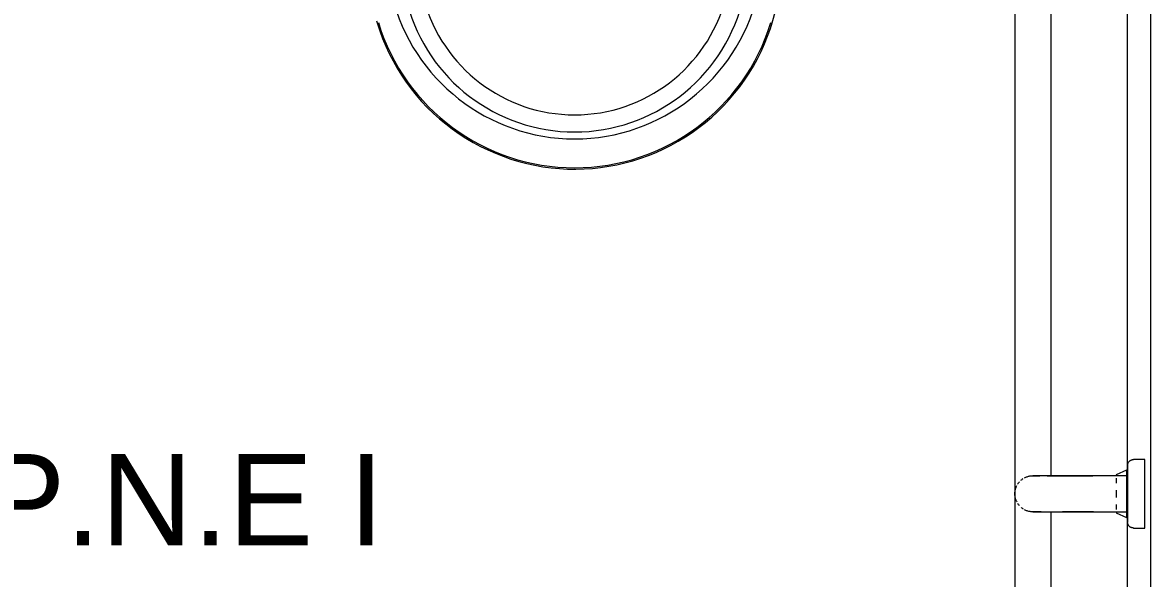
# Model space of a CAD drawing. Header units: millimetres. Extents: x 565.4 to 596.6, y 239.2 to 280.8.
# Drawn here: x 573.846 to 574.835, y 264.636 to 265.124 of the extents above; entities that cross this region are included whole.
import ezdxf

# ---------------------------------------------------------------- set-up
doc = ezdxf.new("R2010")
doc.units = ezdxf.units.MM
doc.header["$LTSCALE"] = 75
doc.linetypes.add('HIDDEN', pattern=[0.375, 0.25, -0.125])
for name, color, linetype, lineweight in [('A Arquitetura LRZ', 252, 'Continuous', 9), ('A Cumbuca LRZ', 254, 'HIDDEN', 9), ('A Esquadrias LRZ', 252, 'Continuous', 9), ('A Mobiliário LRZ', 253, 'Continuous', 9)]:
    doc.layers.add(name, color=color, linetype=linetype, lineweight=lineweight)
doc.styles.add('R80', font='arial.ttf')

msp = doc.modelspace()

# ---------------------------------------------------------------- linework, layer by layer
at = {"layer": 'A Arquitetura LRZ'}
msp.add_line((574.83485, 265.6604), (574.83485, 263.5104), dxfattribs=at)
at = {"layer": 'A Esquadrias LRZ'}
for p, q in [((574.81485, 264.7357), (574.81485, 265.28663)), ((574.81485, 264.73125), (574.81485, 264.73302)), ((574.81485, 264.68779), (574.81485, 264.68956)), ((574.81485, 264.53418), (574.81485, 264.6854))]:
    msp.add_line(p, q, dxfattribs=at)
at = {"layer": 'A Mobiliário LRZ'}
for p, q in [((574.71596, 265.25737), (574.71596, 264.56344)), ((574.74766, 264.72623), (574.74766, 265.25737)), ((574.50308, 265.12319), (574.50906, 265.14426)), ((574.15603, 265.1251), (574.15662, 265.12319)), ((574.15662, 265.12319), (574.15887, 265.1163)), ((574.49908, 265.11155), (574.50153, 265.11837)), ((574.50153, 265.11837), (574.50308, 265.12319)), ((574.15887, 265.1163), (574.1614, 265.10951)), ((574.1614, 265.10951), (574.1642, 265.10283)), ((574.49636, 265.10483), (574.49908, 265.11155)), ((574.1642, 265.10283), (574.16727, 265.09627)), ((574.49013, 265.09175), (574.49338, 265.09823)), ((574.49338, 265.09823), (574.49636, 265.10483)), ((574.16727, 265.09627), (574.17059, 265.08983)), ((574.17059, 265.08983), (574.17418, 265.08353)), ((574.48662, 265.08541), (574.49013, 265.09175)), ((574.17418, 265.08353), (574.178, 265.07738)), ((574.178, 265.07738), (574.18208, 265.07138)), ((574.47887, 265.07317), (574.48287, 265.07922)), ((574.48287, 265.07922), (574.48662, 265.08541)), ((574.18208, 265.07138), (574.18639, 265.06556)), ((574.47016, 265.06159), (574.47463, 265.0673)), ((574.47463, 265.0673), (574.47887, 265.07317)), ((574.18639, 265.06556), (574.19092, 265.05991)), ((574.19092, 265.05991), (574.19568, 265.05445)), ((574.46547, 265.05607), (574.47016, 265.06159)), ((574.19568, 265.05445), (574.20066, 265.04918)), ((574.20066, 265.04918), (574.20584, 265.04412)), ((574.45544, 265.04562), (574.46056, 265.05075)), ((574.46056, 265.05075), (574.46547, 265.05607)), ((574.20584, 265.04412), (574.21122, 265.03926)), ((574.21122, 265.03926), (574.21679, 265.03463)), ((574.4446, 265.036), (574.45011, 265.0407)), ((574.45011, 265.0407), (574.45544, 265.04562)), ((574.21679, 265.03463), (574.22254, 265.03022)), ((574.22254, 265.03022), (574.22846, 265.02605)), ((574.43303, 265.02728), (574.4389, 265.03152)), ((574.4389, 265.03152), (574.4446, 265.036)), ((574.22846, 265.02605), (574.23455, 265.02211)), ((574.23455, 265.02211), (574.24078, 265.01842)), ((574.24078, 265.01842), (574.24716, 265.01499)), ((574.41447, 265.016), (574.4208, 265.01951)), ((574.4208, 265.01951), (574.427, 265.02327)), ((574.427, 265.02327), (574.43303, 265.02728)), ((574.24716, 265.01499), (574.25368, 265.01181)), ((574.25368, 265.01181), (574.26031, 265.0089)), ((574.26031, 265.0089), (574.26705, 265.00625)), ((574.39468, 265.00702), (574.4014, 265.00975)), ((574.4014, 265.00975), (574.40799, 265.01274)), ((574.40799, 265.01274), (574.41447, 265.016)), ((574.26705, 265.00625), (574.2739, 265.00387)), ((574.2739, 265.00387), (574.28083, 265.00178)), ((574.28083, 265.00178), (574.28785, 264.99995)), ((574.28785, 264.99995), (574.29493, 264.99842)), ((574.29493, 264.99842), (574.30206, 264.99716)), ((574.35979, 264.99751), (574.36691, 264.99885)), ((574.36691, 264.99885), (574.37397, 265.00047)), ((574.37397, 265.00047), (574.38096, 265.00238)), ((574.38096, 265.00238), (574.38787, 265.00456)), ((574.38787, 265.00456), (574.39468, 265.00702)), ((574.30206, 264.99716), (574.30924, 264.99619)), ((574.30924, 264.99619), (574.31646, 264.99551)), ((574.31646, 264.99551), (574.32369, 264.99512)), ((574.32369, 264.99512), (574.33094, 264.99502)), ((574.33094, 264.99502), (574.33818, 264.99521)), ((574.33818, 264.99521), (574.34541, 264.99569)), ((574.34541, 264.99569), (574.35262, 264.99646)), ((574.35262, 264.99646), (574.35979, 264.99751)), ((574.81385, 264.73125), (574.80485, 264.72705)), ((574.81485, 264.73125), (574.81385, 264.73125)), ((574.81385, 264.73125), (574.81385, 264.68956)), ((574.81485, 264.7356), (574.81486, 264.7358)), ((574.81485, 264.7354), (574.81485, 264.7356)), ((574.81485, 264.73536), (574.81485, 264.7354)), ((574.81485, 264.7354), (574.81485, 264.7354)), ((574.81485, 264.7354), (574.81485, 264.73538)), ((574.81485, 264.73538), (574.81485, 264.73532)), ((574.81485, 264.73527), (574.81485, 264.73536)), ((574.81485, 264.73532), (574.81485, 264.73522)), ((574.81485, 264.73515), (574.81485, 264.73527)), ((574.81485, 264.73522), (574.81485, 264.73508)), ((574.81485, 264.73499), (574.81485, 264.73515)), ((574.81485, 264.73508), (574.81485, 264.73491)), ((574.81485, 264.73479), (574.81485, 264.73499)), ((574.81485, 264.73491), (574.81485, 264.73469)), ((574.81485, 264.73455), (574.81485, 264.73479)), ((574.81485, 264.73469), (574.81485, 264.73443)), ((574.81485, 264.73428), (574.81485, 264.73455)), ((574.81485, 264.73443), (574.81485, 264.73413)), ((574.81485, 264.73396), (574.81485, 264.73428)), ((574.81485, 264.73413), (574.81485, 264.7338)), ((574.81485, 264.73361), (574.81485, 264.73396)), ((574.81485, 264.7338), (574.81485, 264.73343)), ((574.81485, 264.73321), (574.81485, 264.73361)), ((574.81485, 264.73343), (574.81485, 264.73302)), ((574.81485, 264.73279), (574.81485, 264.73321)), ((574.81485, 264.73302), (574.81485, 264.73258)), ((574.81485, 264.73232), (574.81485, 264.73279)), ((574.81485, 264.73258), (574.81485, 264.7321)), ((574.81485, 264.73183), (574.81485, 264.73232)), ((574.81485, 264.73183), (574.81485, 264.73232)), ((574.81485, 264.7321), (574.81485, 264.73159)), ((574.81485, 264.7321), (574.81485, 264.73159)), ((574.81485, 264.73129), (574.81485, 264.73183)), ((574.81485, 264.73129), (574.81485, 264.73183)), ((574.81485, 264.73159), (574.81485, 264.73104)), ((574.81485, 264.73159), (574.81485, 264.73104)), ((574.81485, 264.73125), (574.81485, 264.73115)), ((574.81485, 264.73104), (574.81485, 264.73046)), ((574.81486, 264.7358), (574.81488, 264.736)), ((574.81488, 264.736), (574.81491, 264.7362)), ((574.81488, 264.736), (574.81491, 264.7362)), ((574.81491, 264.7362), (574.81495, 264.7364)), ((574.81491, 264.7362), (574.81495, 264.7364)), ((574.81495, 264.7364), (574.81499, 264.73659)), ((574.81495, 264.7364), (574.81499, 264.73659)), ((574.81499, 264.73659), (574.81504, 264.73679)), ((574.81499, 264.73659), (574.81504, 264.73679)), ((574.81504, 264.73679), (574.8151, 264.73698)), ((574.81504, 264.73679), (574.8151, 264.73698)), ((574.8151, 264.73698), (574.81517, 264.73717)), ((574.8151, 264.73698), (574.81517, 264.73717)), ((574.81517, 264.73717), (574.81524, 264.73735)), ((574.81517, 264.73717), (574.81524, 264.73735)), ((574.81524, 264.73735), (574.81532, 264.73753)), ((574.81524, 264.73735), (574.81532, 264.73753)), ((574.81532, 264.73753), (574.81541, 264.73771)), ((574.81532, 264.73753), (574.81541, 264.73771)), ((574.81541, 264.73771), (574.81551, 264.73789)), ((574.81541, 264.73771), (574.81551, 264.73789)), ((574.81551, 264.73789), (574.81561, 264.73806)), ((574.81551, 264.73789), (574.81561, 264.73806)), ((574.81561, 264.73806), (574.81572, 264.73823)), ((574.81561, 264.73806), (574.81572, 264.73823)), ((574.81572, 264.73823), (574.81584, 264.73839)), ((574.81572, 264.73823), (574.81584, 264.73839)), ((574.81584, 264.73839), (574.81596, 264.73855)), ((574.81584, 264.73839), (574.81596, 264.73855)), ((574.81596, 264.73855), (574.81609, 264.7387)), ((574.81596, 264.73855), (574.81609, 264.7387)), ((574.81609, 264.7387), (574.81622, 264.73885)), ((574.81609, 264.7387), (574.81622, 264.73885)), ((574.81622, 264.73885), (574.81636, 264.73899)), ((574.81636, 264.73899), (574.81651, 264.73913)), ((574.81651, 264.73913), (574.81666, 264.73926)), ((574.81651, 264.73913), (574.81666, 264.73926)), ((574.81666, 264.73926), (574.81682, 264.73938)), ((574.81666, 264.73926), (574.81682, 264.73938)), ((574.81682, 264.73938), (574.81698, 264.7395)), ((574.81682, 264.73938), (574.81698, 264.7395)), ((574.81698, 264.7395), (574.81715, 264.73961)), ((574.81698, 264.7395), (574.81715, 264.73961)), ((574.81715, 264.73961), (574.81732, 264.73972)), ((574.81715, 264.73961), (574.81732, 264.73972)), ((574.81732, 264.73972), (574.81749, 264.73981)), ((574.81732, 264.73972), (574.81749, 264.73981)), ((574.81749, 264.73981), (574.81767, 264.7399)), ((574.81749, 264.73981), (574.81767, 264.7399)), ((574.81767, 264.7399), (574.81785, 264.73999)), ((574.81767, 264.7399), (574.81785, 264.73999)), ((574.81785, 264.73999), (574.81803, 264.74006)), ((574.81785, 264.73999), (574.81803, 264.74006)), ((574.81803, 264.74006), (574.81822, 264.74013)), ((574.81803, 264.74006), (574.81822, 264.74013)), ((574.81822, 264.74013), (574.81841, 264.74019)), ((574.81822, 264.74013), (574.81841, 264.74019)), ((574.81841, 264.74019), (574.81861, 264.74025)), ((574.81841, 264.74019), (574.81861, 264.74025)), ((574.81861, 264.74025), (574.8188, 264.74029)), ((574.81861, 264.74025), (574.8188, 264.74029)), ((574.8188, 264.74029), (574.819, 264.74033)), ((574.8188, 264.74029), (574.819, 264.74033)), ((574.819, 264.74033), (574.81919, 264.74036)), ((574.819, 264.74033), (574.81919, 264.74036)), ((574.81919, 264.74036), (574.81939, 264.74038)), ((574.81919, 264.74036), (574.81939, 264.74038)), ((574.81939, 264.74038), (574.81959, 264.7404)), ((574.81939, 264.74038), (574.81959, 264.7404)), ((574.81959, 264.7404), (574.81979, 264.7404)), ((574.81979, 264.7404), (574.81985, 264.7404)), ((574.82985, 264.7404), (574.81985, 264.7404)), ((574.82985, 264.6804), (574.82985, 264.7404)), ((574.72123, 264.72221), (574.72171, 264.72262)), ((574.72171, 264.72262), (574.72221, 264.72301)), ((574.72221, 264.72301), (574.72272, 264.72339)), ((574.72272, 264.72339), (574.72325, 264.72374)), ((574.72434, 264.72438), (574.72491, 264.72467)), ((574.72491, 264.72467), (574.72548, 264.72494)), ((574.72548, 264.72494), (574.72607, 264.72518)), ((574.72607, 264.72518), (574.72667, 264.72539)), ((574.72667, 264.72539), (574.72727, 264.72559)), ((574.72727, 264.72559), (574.72788, 264.72576)), ((574.72788, 264.72576), (574.7285, 264.7259)), ((574.7285, 264.7259), (574.72912, 264.72602)), ((574.72912, 264.72602), (574.72975, 264.72612)), ((574.72975, 264.72612), (574.73038, 264.72619)), ((574.73038, 264.72619), (574.73101, 264.72623)), ((574.73101, 264.72623), (574.73164, 264.72625)), ((574.73164, 264.72625), (574.73181, 264.72625)), ((574.73182, 264.72625), (574.73181, 264.72625)), ((574.73181, 264.72625), (574.73186, 264.72625)), ((574.73188, 264.72625), (574.73182, 264.72625)), ((574.73186, 264.72625), (574.73198, 264.72625)), ((574.73203, 264.72625), (574.73188, 264.72625)), ((574.73198, 264.72625), (574.73219, 264.72625)), ((574.73227, 264.72625), (574.73203, 264.72625)), ((574.73219, 264.72625), (574.73249, 264.72625)), ((574.73259, 264.72625), (574.73227, 264.72625)), ((574.73249, 264.72625), (574.73287, 264.72625)), ((574.73299, 264.72625), (574.73259, 264.72625)), ((574.73287, 264.72625), (574.73333, 264.72625)), ((574.73347, 264.72625), (574.73299, 264.72625)), ((574.73333, 264.72625), (574.73388, 264.72625)), ((574.73404, 264.72625), (574.73347, 264.72625)), ((574.73388, 264.72625), (574.73451, 264.72625)), ((574.73469, 264.72625), (574.73404, 264.72625)), ((574.73451, 264.72625), (574.73521, 264.72625)), ((574.73542, 264.72625), (574.73469, 264.72625)), ((574.73521, 264.72625), (574.736, 264.72625)), ((574.73623, 264.72625), (574.73542, 264.72625)), ((574.736, 264.72625), (574.73686, 264.72625)), ((574.73711, 264.72625), (574.73623, 264.72625)), ((574.73686, 264.72625), (574.73781, 264.72625)), ((574.73807, 264.72625), (574.73711, 264.72625)), ((574.73911, 264.72625), (574.73807, 264.72625)), ((574.74022, 264.72625), (574.73911, 264.72625)), ((574.7414, 264.72625), (574.74022, 264.72625)), ((574.74265, 264.72625), (574.7414, 264.72625)), ((574.74397, 264.72625), (574.74265, 264.72625)), ((574.74536, 264.72625), (574.74397, 264.72625)), ((574.74417, 264.72625), (574.74498, 264.72625)), ((574.74498, 264.72625), (574.74641, 264.72625)), ((574.7468, 264.72625), (574.74536, 264.72625)), ((574.74641, 264.72625), (574.7479, 264.72625)), ((574.74831, 264.72625), (574.7468, 264.72625)), ((574.7479, 264.72625), (574.74945, 264.72625)), ((574.74988, 264.72625), (574.74831, 264.72625)), ((574.74945, 264.72625), (574.75106, 264.72625)), ((574.7515, 264.72625), (574.74988, 264.72625)), ((574.75106, 264.72625), (574.75272, 264.72625)), ((574.75318, 264.72625), (574.7515, 264.72625)), ((574.75272, 264.72625), (574.75443, 264.72625)), ((574.7549, 264.72625), (574.75318, 264.72625)), ((574.75443, 264.72625), (574.75619, 264.72625)), ((574.75668, 264.72625), (574.7549, 264.72625)), ((574.75619, 264.72625), (574.758, 264.72625)), ((574.7585, 264.72625), (574.75668, 264.72625)), ((574.758, 264.72625), (574.75985, 264.72625)), ((574.76036, 264.72625), (574.7585, 264.72625)), ((574.75985, 264.72625), (574.76174, 264.72625)), ((574.76226, 264.72625), (574.76036, 264.72625)), ((574.76174, 264.72625), (574.76367, 264.72625)), ((574.76419, 264.72625), (574.76226, 264.72625)), ((574.76367, 264.72625), (574.76563, 264.72625)), ((574.76616, 264.72625), (574.76419, 264.72625)), ((574.76563, 264.72625), (574.76762, 264.72625)), ((574.76816, 264.72625), (574.76616, 264.72625)), ((574.76762, 264.72625), (574.76964, 264.72625)), ((574.77019, 264.72625), (574.76816, 264.72625)), ((574.76964, 264.72625), (574.77169, 264.72625)), ((574.77224, 264.72625), (574.77019, 264.72625)), ((574.77169, 264.72625), (574.77375, 264.72625)), ((574.77431, 264.72625), (574.77224, 264.72625)), ((574.77375, 264.72625), (574.77583, 264.72625)), ((574.7764, 264.72625), (574.77431, 264.72625)), ((574.77583, 264.72625), (574.77793, 264.72625)), ((574.7785, 264.72625), (574.7764, 264.72625)), ((574.77793, 264.72625), (574.78004, 264.72625)), ((574.78061, 264.72625), (574.7785, 264.72625)), ((574.78004, 264.72625), (574.78215, 264.72625)), ((574.78273, 264.72625), (574.78061, 264.72625)), ((574.78215, 264.72625), (574.78427, 264.72625)), ((574.78485, 264.72625), (574.78273, 264.72625)), ((574.81485, 264.72625), (574.78485, 264.72625)), ((574.80485, 264.72705), (574.80485, 264.72673)), ((574.80485, 264.72418), (574.80485, 264.71976)), ((574.81485, 264.73046), (574.81485, 264.72984)), ((574.81485, 264.72984), (574.81485, 264.7292)), ((574.81485, 264.7292), (574.81485, 264.72852)), ((574.81485, 264.72852), (574.81485, 264.72782)), ((574.81485, 264.72782), (574.81485, 264.72709)), ((574.81485, 264.72709), (574.81485, 264.72633)), ((574.81485, 264.72633), (574.81485, 264.72555)), ((574.81485, 264.72555), (574.81485, 264.72474)), ((574.81485, 264.72474), (574.81485, 264.72391)), ((574.81485, 264.72391), (574.81485, 264.72306)), ((574.81485, 264.72306), (574.81485, 264.72219)), ((574.81485, 264.72219), (574.81485, 264.7213)), ((574.81485, 264.7213), (574.81485, 264.72039)), ((574.71598, 264.71104), (574.71601, 264.71167)), ((574.71601, 264.71167), (574.71608, 264.7123)), ((574.71608, 264.7123), (574.71617, 264.71293)), ((574.71617, 264.71293), (574.71628, 264.71355)), ((574.71628, 264.71355), (574.71642, 264.71417)), ((574.71642, 264.71417), (574.71658, 264.71478)), ((574.71658, 264.71478), (574.71677, 264.71539)), ((574.71677, 264.71539), (574.71698, 264.71599)), ((574.71698, 264.71599), (574.71721, 264.71658)), ((574.71721, 264.71658), (574.71747, 264.71715)), ((574.71747, 264.71715), (574.71775, 264.71772)), ((574.71838, 264.71882), (574.71873, 264.71935)), ((574.71873, 264.71935), (574.7191, 264.71987)), ((574.7191, 264.71987), (574.71949, 264.72037)), ((574.71949, 264.72037), (574.7199, 264.72085)), ((574.80485, 264.71353), (574.80485, 264.70728)), ((574.81485, 264.72039), (574.81485, 264.71946)), ((574.81485, 264.71946), (574.81485, 264.71852)), ((574.81485, 264.71852), (574.81485, 264.71757)), ((574.81485, 264.71757), (574.81485, 264.71661)), ((574.81485, 264.71661), (574.81485, 264.71563)), ((574.81485, 264.71563), (574.81485, 264.71465)), ((574.81485, 264.71465), (574.81485, 264.71366)), ((574.81485, 264.71366), (574.81485, 264.71267)), ((574.81485, 264.71267), (574.81485, 264.71167)), ((574.81485, 264.71167), (574.81485, 264.71067)), ((574.71596, 264.7104), (574.71598, 264.71104)), ((574.71598, 264.7096), (574.71596, 264.71023)), ((574.71603, 264.70897), (574.71598, 264.7096)), ((574.7161, 264.70834), (574.71603, 264.70897)), ((574.71619, 264.70771), (574.7161, 264.70834)), ((574.71631, 264.70709), (574.71619, 264.70771)), ((574.71646, 264.70647), (574.71631, 264.70709)), ((574.71663, 264.70586), (574.71646, 264.70647)), ((574.71682, 264.70526), (574.71663, 264.70586)), ((574.71704, 264.70466), (574.71682, 264.70526)), ((574.71728, 264.70407), (574.71704, 264.70466)), ((574.71755, 264.7035), (574.71728, 264.70407)), ((574.71783, 264.70293), (574.71755, 264.7035)), ((574.71883, 264.70131), (574.71848, 264.70184)), ((574.7192, 264.7008), (574.71883, 264.70131)), ((574.81485, 264.71067), (574.81485, 264.70967)), ((574.81485, 264.70967), (574.81485, 264.70868)), ((574.81485, 264.70868), (574.81485, 264.70768)), ((574.81485, 264.70768), (574.81485, 264.70669)), ((574.81485, 264.70669), (574.81485, 264.7057)), ((574.81485, 264.7057), (574.81485, 264.70472)), ((574.81485, 264.70472), (574.81485, 264.70375)), ((574.81485, 264.70375), (574.81485, 264.7028)), ((574.81485, 264.7028), (574.81485, 264.70185)), ((574.81485, 264.70185), (574.81485, 264.70092)), ((574.7196, 264.7003), (574.7192, 264.7008)), ((574.72001, 264.69982), (574.7196, 264.7003)), ((574.72185, 264.69808), (574.72136, 264.69849)), ((574.72235, 264.69769), (574.72185, 264.69808)), ((574.72286, 264.69732), (574.72235, 264.69769)), ((574.72339, 264.69697), (574.72286, 264.69732)), ((574.72506, 264.69606), (574.72449, 264.69634)), ((574.72564, 264.6958), (574.72506, 264.69606)), ((574.72623, 264.69557), (574.72564, 264.6958)), ((574.72683, 264.69536), (574.72623, 264.69557)), ((574.72743, 264.69517), (574.72683, 264.69536)), ((574.72805, 264.69501), (574.72743, 264.69517)), ((574.72866, 264.69487), (574.72805, 264.69501)), ((574.72929, 264.69476), (574.72866, 264.69487)), ((574.72992, 264.69467), (574.72929, 264.69476)), ((574.73055, 264.6946), (574.72992, 264.69467)), ((574.73118, 264.69457), (574.73055, 264.6946)), ((574.73181, 264.69455), (574.73118, 264.69457)), ((574.73181, 264.69455), (574.73186, 264.69455)), ((574.73182, 264.69455), (574.73181, 264.69455)), ((574.73188, 264.69455), (574.73182, 264.69455)), ((574.73186, 264.69455), (574.73198, 264.69455)), ((574.73203, 264.69455), (574.73188, 264.69455)), ((574.73198, 264.69455), (574.73219, 264.69455)), ((574.73227, 264.69455), (574.73203, 264.69455)), ((574.73219, 264.69455), (574.73249, 264.69455)), ((574.73259, 264.69455), (574.73227, 264.69455)), ((574.73249, 264.69455), (574.73287, 264.69455)), ((574.73299, 264.69455), (574.73259, 264.69455)), ((574.73287, 264.69455), (574.73333, 264.69455)), ((574.73347, 264.69455), (574.73299, 264.69455)), ((574.73333, 264.69455), (574.73388, 264.69455)), ((574.73404, 264.69455), (574.73347, 264.69455)), ((574.73388, 264.69455), (574.73451, 264.69455)), ((574.73469, 264.69455), (574.73404, 264.69455)), ((574.73451, 264.69455), (574.73521, 264.69455)), ((574.73542, 264.69455), (574.73469, 264.69455)), ((574.73521, 264.69455), (574.736, 264.69455)), ((574.73623, 264.69455), (574.73542, 264.69455)), ((574.736, 264.69455), (574.73686, 264.69455)), ((574.73711, 264.69455), (574.73623, 264.69455)), ((574.73686, 264.69455), (574.73781, 264.69455)), ((574.73807, 264.69455), (574.73711, 264.69455)), ((574.73781, 264.69455), (574.73882, 264.69455)), ((574.73911, 264.69455), (574.73807, 264.69455)), ((574.73882, 264.69455), (574.73991, 264.69455)), ((574.73991, 264.69455), (574.74108, 264.69455)), ((574.74108, 264.69455), (574.74231, 264.69455)), ((574.74231, 264.69455), (574.74361, 264.69455)), ((574.74361, 264.69455), (574.74498, 264.69455)), ((574.74498, 264.69455), (574.74641, 264.69455)), ((574.74641, 264.69455), (574.7479, 264.69455)), ((574.74766, 264.56344), (574.74766, 264.69439)), ((574.7479, 264.69455), (574.74945, 264.69455)), ((574.74945, 264.69455), (574.75106, 264.69455)), ((574.75106, 264.69455), (574.75272, 264.69455)), ((574.75272, 264.69455), (574.75443, 264.69455)), ((574.75443, 264.69455), (574.75619, 264.69455)), ((574.75619, 264.69455), (574.758, 264.69455)), ((574.7585, 264.69455), (574.75765, 264.69455)), ((574.758, 264.69455), (574.75985, 264.69455)), ((574.76036, 264.69455), (574.7585, 264.69455)), ((574.75985, 264.69455), (574.76174, 264.69455)), ((574.76226, 264.69455), (574.76036, 264.69455)), ((574.76174, 264.69455), (574.76367, 264.69455)), ((574.76419, 264.69455), (574.76226, 264.69455)), ((574.76367, 264.69455), (574.76563, 264.69455)), ((574.76616, 264.69455), (574.76419, 264.69455)), ((574.76563, 264.69455), (574.76762, 264.69455)), ((574.76816, 264.69455), (574.76616, 264.69455)), ((574.76762, 264.69455), (574.76964, 264.69455)), ((574.77019, 264.69455), (574.76816, 264.69455)), ((574.76964, 264.69455), (574.77169, 264.69455)), ((574.77224, 264.69455), (574.77019, 264.69455)), ((574.77169, 264.69455), (574.77375, 264.69455)), ((574.77431, 264.69455), (574.77224, 264.69455)), ((574.77375, 264.69455), (574.77583, 264.69455)), ((574.7764, 264.69455), (574.77431, 264.69455)), ((574.77583, 264.69455), (574.77793, 264.69455)), ((574.7785, 264.69455), (574.7764, 264.69455)), ((574.77793, 264.69455), (574.78004, 264.69455)), ((574.78061, 264.69455), (574.7785, 264.69455)), ((574.78004, 264.69455), (574.78215, 264.69455)), ((574.78273, 264.69455), (574.78061, 264.69455)), ((574.78215, 264.69455), (574.78427, 264.69455)), ((574.78485, 264.69455), (574.78273, 264.69455)), ((574.78427, 264.69455), (574.78485, 264.69455)), ((574.78485, 264.69455), (574.81485, 264.69455)), ((574.80485, 264.70105), (574.80485, 264.69663)), ((574.80485, 264.69384), (574.80485, 264.69375)), ((574.80485, 264.69375), (574.81385, 264.68956)), ((574.81485, 264.70092), (574.81485, 264.7)), ((574.81485, 264.7), (574.81485, 264.6991)), ((574.81485, 264.6991), (574.81485, 264.69822)), ((574.81485, 264.69822), (574.81485, 264.69735)), ((574.81485, 264.69735), (574.81485, 264.69651)), ((574.81485, 264.69651), (574.81485, 264.69569)), ((574.81485, 264.69569), (574.81485, 264.69489)), ((574.81485, 264.69489), (574.81485, 264.69412)), ((574.81485, 264.69412), (574.81485, 264.69338)), ((574.81485, 264.69338), (574.81485, 264.69266)), ((574.81485, 264.69266), (574.81485, 264.69197)), ((574.81485, 264.69197), (574.81485, 264.69131)), ((574.81485, 264.69131), (574.81485, 264.69068)), ((574.81385, 264.68956), (574.81485, 264.68956)), ((574.81485, 264.69068), (574.81485, 264.69008)), ((574.81485, 264.69008), (574.81485, 264.68951)), ((574.81485, 264.68922), (574.81485, 264.68977)), ((574.81485, 264.68922), (574.81485, 264.68977)), ((574.81485, 264.68966), (574.81485, 264.68956)), ((574.81485, 264.68951), (574.81485, 264.68898)), ((574.81485, 264.68951), (574.81485, 264.68898)), ((574.81485, 264.68871), (574.81485, 264.68922)), ((574.81485, 264.68871), (574.81485, 264.68922)), ((574.81485, 264.68898), (574.81485, 264.68848)), ((574.81485, 264.68898), (574.81485, 264.68848)), ((574.81485, 264.68823), (574.81485, 264.68871)), ((574.81485, 264.68848), (574.81485, 264.68802)), ((574.81485, 264.68778), (574.81485, 264.68823)), ((574.81485, 264.68802), (574.81485, 264.68759)), ((574.81485, 264.68738), (574.81485, 264.68778)), ((574.81485, 264.68759), (574.81485, 264.6872)), ((574.81485, 264.68701), (574.81485, 264.68738)), ((574.81485, 264.6872), (574.81485, 264.68685)), ((574.81485, 264.68667), (574.81485, 264.68701)), ((574.81485, 264.68685), (574.81485, 264.68653)), ((574.81485, 264.68638), (574.81485, 264.68667)), ((574.81485, 264.68653), (574.81485, 264.68625)), ((574.81485, 264.68612), (574.81485, 264.68638)), ((574.81485, 264.68625), (574.81485, 264.68601)), ((574.81485, 264.6859), (574.81485, 264.68612)), ((574.81485, 264.68601), (574.81485, 264.68581)), ((574.81485, 264.68572), (574.81485, 264.6859)), ((574.81485, 264.68581), (574.81485, 264.68565)), ((574.81485, 264.68558), (574.81485, 264.68572)), ((574.81485, 264.68565), (574.81485, 264.68553)), ((574.81485, 264.68548), (574.81485, 264.68558)), ((574.81485, 264.68553), (574.81485, 264.68545)), ((574.81485, 264.68542), (574.81485, 264.68548)), ((574.81485, 264.68545), (574.81485, 264.68541)), ((574.81485, 264.6854), (574.81485, 264.68542)), ((574.81485, 264.68541), (574.81485, 264.6854)), ((574.81485, 264.68535), (574.81485, 264.6854)), ((574.81485, 264.68515), (574.81485, 264.68535)), ((574.81487, 264.68495), (574.81485, 264.68515)), ((574.81489, 264.68475), (574.81487, 264.68495)), ((574.81489, 264.68475), (574.81487, 264.68495)), ((574.81492, 264.68455), (574.81489, 264.68475)), ((574.81492, 264.68455), (574.81489, 264.68475)), ((574.81496, 264.68436), (574.81492, 264.68455)), ((574.81496, 264.68436), (574.81492, 264.68455)), ((574.815, 264.68416), (574.81496, 264.68436)), ((574.815, 264.68416), (574.81496, 264.68436)), ((574.81506, 264.68397), (574.815, 264.68416)), ((574.81506, 264.68397), (574.815, 264.68416)), ((574.81512, 264.68378), (574.81506, 264.68397)), ((574.81512, 264.68378), (574.81506, 264.68397)), ((574.81519, 264.68359), (574.81512, 264.68378)), ((574.81519, 264.68359), (574.81512, 264.68378)), ((574.81526, 264.68341), (574.81519, 264.68359)), ((574.81526, 264.68341), (574.81519, 264.68359)), ((574.81535, 264.68323), (574.81526, 264.68341)), ((574.81535, 264.68323), (574.81526, 264.68341)), ((574.81544, 264.68305), (574.81535, 264.68323)), ((574.81544, 264.68305), (574.81535, 264.68323)), ((574.81553, 264.68287), (574.81544, 264.68305)), ((574.81553, 264.68287), (574.81544, 264.68305)), ((574.81564, 264.6827), (574.81553, 264.68287)), ((574.81564, 264.6827), (574.81553, 264.68287)), ((574.81575, 264.68254), (574.81564, 264.6827)), ((574.81575, 264.68254), (574.81564, 264.6827)), ((574.81587, 264.68237), (574.81575, 264.68254)), ((574.81587, 264.68237), (574.81575, 264.68254)), ((574.81599, 264.68222), (574.81587, 264.68237)), ((574.81599, 264.68222), (574.81587, 264.68237)), ((574.81612, 264.68207), (574.81599, 264.68222)), ((574.81612, 264.68207), (574.81599, 264.68222)), ((574.81626, 264.68192), (574.81612, 264.68207)), ((574.81626, 264.68192), (574.81612, 264.68207)), ((574.8164, 264.68178), (574.81626, 264.68192)), ((574.81655, 264.68164), (574.8164, 264.68178)), ((574.8167, 264.68152), (574.81655, 264.68164)), ((574.8167, 264.68152), (574.81655, 264.68164)), ((574.81686, 264.68139), (574.8167, 264.68152)), ((574.81686, 264.68139), (574.8167, 264.68152)), ((574.81702, 264.68128), (574.81686, 264.68139)), ((574.81702, 264.68128), (574.81686, 264.68139)), ((574.81719, 264.68117), (574.81702, 264.68128)), ((574.81719, 264.68117), (574.81702, 264.68128)), ((574.81736, 264.68106), (574.81719, 264.68117)), ((574.81736, 264.68106), (574.81719, 264.68117)), ((574.81754, 264.68097), (574.81736, 264.68106)), ((574.81754, 264.68097), (574.81736, 264.68106)), ((574.81772, 264.68088), (574.81754, 264.68097)), ((574.81772, 264.68088), (574.81754, 264.68097)), ((574.8179, 264.6808), (574.81772, 264.68088)), ((574.8179, 264.6808), (574.81772, 264.68088)), ((574.81809, 264.68072), (574.8179, 264.6808)), ((574.81809, 264.68072), (574.8179, 264.6808)), ((574.81827, 264.68066), (574.81809, 264.68072)), ((574.81827, 264.68066), (574.81809, 264.68072)), ((574.81846, 264.6806), (574.81827, 264.68066)), ((574.81846, 264.6806), (574.81827, 264.68066)), ((574.81866, 264.68055), (574.81846, 264.6806)), ((574.81866, 264.68055), (574.81846, 264.6806)), ((574.81885, 264.6805), (574.81866, 264.68055)), ((574.81885, 264.6805), (574.81866, 264.68055)), ((574.81905, 264.68047), (574.81885, 264.6805)), ((574.81905, 264.68047), (574.81885, 264.6805)), ((574.81925, 264.68044), (574.81905, 264.68047)), ((574.81925, 264.68044), (574.81905, 264.68047)), ((574.81945, 264.68042), (574.81925, 264.68044)), ((574.81945, 264.68042), (574.81925, 264.68044)), ((574.81965, 264.68041), (574.81945, 264.68042)), ((574.81965, 264.68041), (574.81945, 264.68042)), ((574.81985, 264.6804), (574.81965, 264.68041)), ((574.81985, 264.6804), (574.82985, 264.6804))]:
    msp.add_line(p, q, dxfattribs=at)
for centre, radius, start, end in [((574.32985, 265.18656), 0.165, 193.87906, 346.12094), ((574.32985, 265.18656), 0.165, 193.87906, 346.12094), ((574.32985, 265.17963), 0.152, 195.23731, 344.76269), ((574.32985, 265.17963), 0.137, 195.23731, 344.76269), ((574.32985, 265.17963), 0.137, 195.23731, 344.76269), ((574.32985, 265.17617), 0.18, 197.00683, 342.99317), ((574.32985, 265.17617), 0.18, 197.00683, 342.99317), ((574.32985, 265.17617), 0.18, 197.00683, 342.99317)]:
    msp.add_arc(centre, radius, start, end, dxfattribs=at)

# ---------------------------------------------------------------- texts
at = {"layer": 'A Cumbuca LRZ', "style": 'R80'}
msp.add_text('W.C P.N.E I', height=0.08, dxfattribs=at).set_placement((573.56042, 264.66524))

doc.saveas('drawing.dxf')
